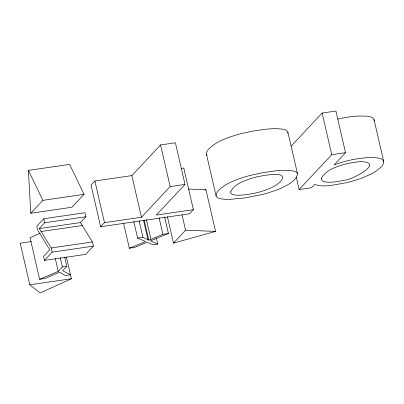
<?xml version="1.0" encoding="UTF-8"?>
<svg xmlns="http://www.w3.org/2000/svg" width="404" height="404" viewBox="0 0 404 404"><rect width="100%" height="100%" fill="white"/><g stroke="black" fill="none" stroke-linecap="round" stroke-linejoin="round"><path stroke-width="0.61" d="M374.165 120.937L374.119 119.867A50.823 11.948 -13 0 0 373.71 118.902L372.584 117.806L370.781 116.968A34.269 8.06 -13 0 0 366.004 116.11L358.57 116.039A34.547 8.125 -13 0 0 347.894 117.145L342.011 118.195A25.811 6.07 -13 0 0 337.941 119.109M287.85 133.416L287.714 131.618L285.906 130.113A34.961 8.221 -13 0 0 281.835 129.043L276.7 128.689A41.986 9.873 -13 0 0 265.817 129.235L253.192 131.048L241.345 133.603A36.032 8.474 -13 0 0 233.972 135.683C226.846 137.951 219.715 140.612 213.534 144.905C210.636 147.324 206.121 150.101 206.479 154.384L216.089 196.016L217.18 197.425L218.534 198.152A33.966 7.989 -13 0 0 221.493 198.919L224.695 199.278A38.143 8.969 -13 0 0 229.755 199.369L244.425 197.995L262.348 194.455A36.431 8.565 -13 0 0 267.908 192.92L275.003 190.602A36.592 8.605 -13 0 0 281.401 188.057C287.517 184.926 296.051 181.356 297.536 173.902L287.926 132.27M30.78 213.251L42.859 200.354L84.052 194.349L69.609 164.398L28.416 170.402L30.78 213.251L71.973 207.247L84.052 194.349M80.436 222.574L85.89 216.751L84.961 212.736L43.768 218.741L36.769 226.215L37.698 230.224L49.773 249.712L43.531 256.373L44.46 260.388L85.653 254.384L93.38 246.137L92.415 241.961L80.77 223.043A44.97 14.448 81.7 0 0 80.436 222.574L39.244 228.573A44.97 14.448 81.7 0 1 39.577 229.048L51.222 247.965L52.182 252.141L44.46 260.388M39.244 228.573L44.693 222.756L85.89 216.751M193.39 209.676L156.287 215.085L185.012 184.411L175.397 142.779L160.56 144.94L131.83 175.614L94.879 181.002L91.036 185.103L100.652 226.735L189.547 213.782L193.39 209.676L183.78 168.044L181.305 168.402M40.173 233.335L30.027 237.643L39.637 279.275L58.237 271.372L62.378 266.953L66.832 266.302L64.711 257.121M100.652 226.735L104.495 222.634L141.445 217.246L170.17 186.572L185.012 184.411M66.832 266.302L62.691 270.725L70.488 274.781L65.297 275.538L59.706 272.109L45.056 278.487L39.637 279.275M167.433 216.776L173.508 243.102L185.588 230.204L215.569 231.406L205.954 189.774L188.466 189.072M291.228 146.066L322.145 113.049L335.916 111.044L345.526 152.677L334.042 164.943A29.139 6.853 -13 0 1 342.107 162.216L345.162 161.353A25.811 6.07 -13 0 1 351.621 159.827L357.505 158.777A34.547 8.125 -13 0 1 368.185 157.671L375.614 157.742A34.269 8.06 -13 0 1 380.391 158.6L382.194 159.439L383.32 160.534A50.823 11.948 -13 0 1 383.729 161.499L383.598 163.332L382.103 165.903A71.68 16.857 -13 0 1 380.841 167.296L376.366 170.902A54.798 12.888 -13 0 1 371.018 174.068M296.294 177.29L299.122 189.532L331.76 154.681L345.526 152.677M371.013 174.068L362.433 177.881A33.118 7.787 -13 0 1 352.222 181.189A32.689 7.686 -13 0 1 344.88 182.997C335.078 184.497 324.483 187.82 314.736 184.431L311.671 187.703L299.122 189.532M66.387 257.025L71.402 278.755L40.148 292.956L29.81 284.82L20.2 243.188L31.376 241.557M133.759 221.478L137.577 238.012L142.925 237.229L148.839 240.183L162.913 234.315L168.423 233.512L164.605 216.983M123.548 223.119L129.346 248.218L145.496 241.552L137.577 238.012M168.423 233.512L150.52 240.885L157.732 244.082L156.318 237.961M204.752 190.107L205.954 189.774M173.508 243.102L215.569 231.406M41.188 231.527L82.381 225.523M51.222 247.965L92.415 241.961M52.182 252.141L93.38 246.137M129.346 248.218L134.643 247.445L145.814 242.804A36.289 8.534 -13 0 0 146.652 242.435L147.162 242.203A40.43 9.509 -13 0 0 147.657 242.506L152.889 244.789L157.732 244.082M29.81 284.82L71.402 278.755M207.08 155.368L206.479 154.384M28.416 170.402L42.859 200.354M297.536 173.902L296.905 172.68L295.516 171.745A34.961 8.221 -13 0 0 291.446 170.675L286.31 170.321A41.986 9.873 -13 0 0 275.432 170.867L262.807 172.68L250.955 175.235A36.032 8.474 -13 0 0 243.582 177.316C236.456 179.583 229.326 182.244 223.144 186.537C220.246 188.956 215.731 191.733 216.089 196.016M374.023 119.533L383.785 161.842M322.145 113.049L331.76 154.681M182.053 214.903L185.588 230.204M160.56 144.94L170.17 186.572M159.095 217.786L162.913 234.315M146.435 219.68L150.96 239.274M144.172 219.983L148.839 240.183M143.582 220.655L147.965 239.638M131.83 175.614L141.445 217.246M139.107 220.7L142.925 237.229M94.879 181.002L104.495 222.634M60.257 257.767L62.378 266.953M55.272 258.515L58.237 271.372M43.768 218.741L44.693 222.756M230.588 191.895C230.502 195.051 234.855 194.95 237.077 195.208A22.296 5.242 -13 0 0 240.799 195.183L247.738 194.46L255.217 193.077A22.2 5.222 -13 0 0 260.035 191.855C267.11 189.744 274.457 187.254 279.927 182.073A72.887 17.14 -13 0 0 281.507 180.31C285.345 176.624 279.836 173.846 276.381 174.447A22.109 5.196 -13 0 0 272.685 174.462L265.797 175.174L258.227 176.568A22.24 5.232 -13 0 0 253.379 177.795C245.041 180.502 234.724 183.421 230.588 191.895M321.251 178.598C321.483 182.77 327.578 182.042 330.553 182.244A18.473 4.343 -13 0 0 334.401 181.962L335.446 181.83A20.66 4.858 -13 0 0 338.744 181.33L339.85 181.128A18.862 4.434 -13 0 0 344.248 180.164C350.056 180.8 384.628 163.125 362.115 161.656A19.751 4.646 -13 0 0 358.444 161.802L349.677 163.075A19.458 4.575 -13 0 0 345.253 164.095C336.446 166.741 325.674 169.761 321.251 178.598"/></g></svg>
